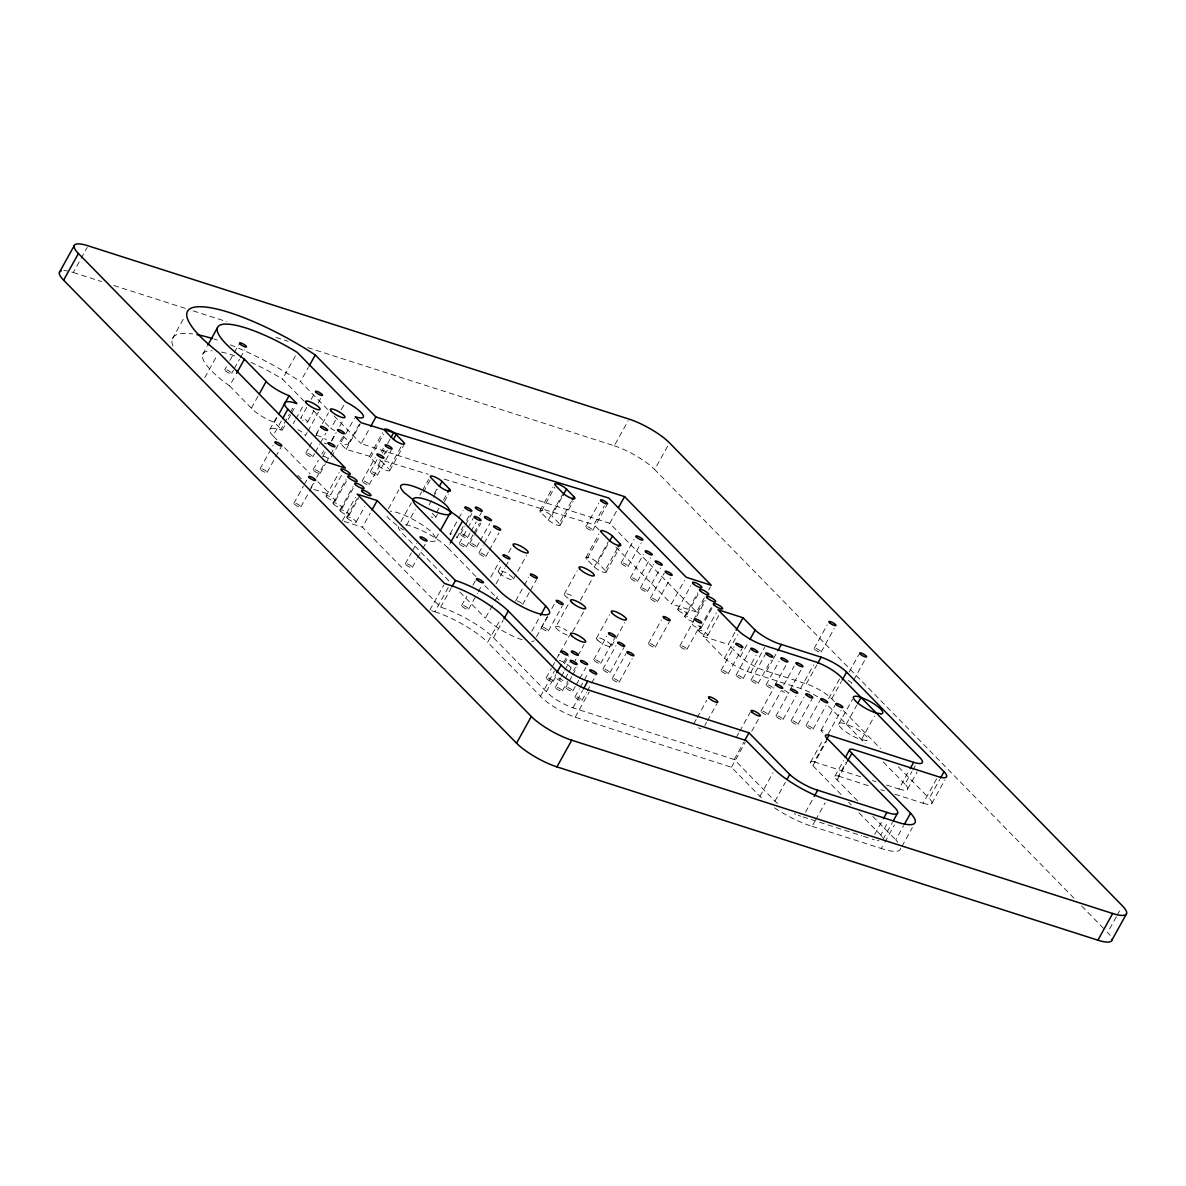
<?xml version="1.0" encoding="UTF-8"?>
<svg xmlns="http://www.w3.org/2000/svg" width="1186" height="1186" viewBox="0 0 1186 1186"><rect width="100%" height="100%" fill="white"/><g stroke="black" fill="none" stroke-linecap="round" stroke-linejoin="round"><path stroke-width="0.75" stroke-dasharray="5 3.75" d="M71.709 272.009A33.282 8.109 29 0 1 73.31 272.498L80.277 259.942M81.137 258.37L87.23 247.385M172.281 338.959L184.467 316.988M202.628 354.466L206.987 346.608M204.748 377.667L216.934 355.696M224.688 369.854L226.422 366.711M229.906 360.44L233.39 354.154M234.265 352.583L238.608 344.741M231.715 373.397L233.464 370.254M234.324 368.683L239.542 359.269M240.417 357.698L244.761 349.855M284.729 425.581L282.12 430.296L274.307 422.305A19.376 4.714 29 0 1 251.373 408.177L229.61 385.924L235.688 374.939M251.373 408.177L258.326 395.62M304.165 401.239L282.52 379.12L295.581 355.578M269.771 429.658L276.723 417.101M274.307 422.305L277.791 416.034M327.573 409.348L300.458 381.625L308.286 367.512M276.887 439.798L273.047 435.87L281.749 420.185M273.047 435.87A26.211 6.39 29 0 1 280.682 429.836L289.384 414.136M290.244 412.565L293.728 406.294M260.06 468.826L273.121 445.284M288.213 419.31L290.822 414.596M291.682 413.024L295.166 406.754M293.283 423.654L295.017 420.511M295.892 418.94L303.72 404.811M267.102 472.369L274.93 458.241M275.789 456.684L281.008 447.255M306.803 407.287L300.725 418.273A3.988 0.964 29 0 1 304.758 419.221A3.988 0.964 29 0 1 307.574 422.097A3.988 0.964 29 0 1 302.563 420.155M311.162 399.445L313.771 394.73M307.752 421.816L313.845 410.83M318.189 402.973L321.673 396.702M307.115 432.623L305.38 435.766A8.332 2.031 29 0 0 297.834 429.658M307.989 431.052L318.426 412.224M305.736 453.289L308.345 448.575M309.22 447.003L312.704 440.732M316.173 434.461L318.782 429.747M315.461 436.3L318.945 430.014M322.414 423.743L328.507 412.758M312.763 456.832L314.512 453.689M315.372 452.118L319.731 444.276M320.591 442.704L325.824 433.29M334.63 430.577A19.673 4.788 29 0 0 330.879 428.546L336.972 417.561M341.316 409.719L343.925 405.019M293.846 503.353L303.408 486.097M304.283 484.525L306.892 479.826M313.178 469.671L318.397 460.257M321.88 453.986L323.615 450.843M322.711 456.566L326.18 450.295M331.398 440.866L335.757 433.023M331.902 440.569L336.261 432.727M339.73 426.441L343.214 420.17M313.237 483.651L310.628 488.365L330.672 494.784L341.983 474.37M316.721 477.38L324.549 463.252M300.873 506.896L308.701 492.783M309.576 491.212L313.919 483.354M320.205 473.214L325.424 463.8M326.298 462.229L329.767 455.958M330.642 454.386L333.251 449.687M331.472 456.966L342.784 436.567M401.001 446.885L388.815 468.855A7.19 1.749 29 0 1 386.725 470.516A7.19 1.749 29 0 1 377.993 465.386L370.492 457.737A7.19 1.749 29 0 1 369.558 456.269L346.164 449.346L340.456 443.505L354.362 418.391M348.476 443.772L359.788 423.372M346.164 449.346L360.084 424.232M326.091 496.045L339.137 472.502M704.321 597.848L696.493 611.961L609.767 523.308L361.137 443.653L369.839 427.968M332.984 503.101L346.03 479.559M335.475 500.774L346.786 480.374M369.558 456.269L382.604 432.727M339.908 510.173L352.954 486.631M342.383 507.83L353.68 487.431M370.492 457.737L383.538 434.195M362.13 481.056L375.176 457.514M342.398 520.817L355.444 497.29M370.284 471.806L378.112 457.677M381.595 451.406L383.345 448.264M346.801 517.229L357.238 498.387M382.426 452.993L384.16 449.85M387.644 443.579L390.253 438.864M349.292 514.902L358.854 497.631M377.993 465.386L380.602 460.687M384.071 454.401L385.821 451.273M385.672 453.349L387.407 450.22M369.157 484.585L382.203 461.058M377.326 475.349L391.232 450.235M356.2 521.959L364.888 506.259M389.72 470.575L403.64 445.462M777.527 803.396A22.697 5.53 29 0 1 774.932 801.158L734.193 759.5L572.957 707.849A22.312 5.441 29 0 1 546.301 691.675L493.495 637.697A43.259 10.541 29 0 0 440.629 607.188L362.427 527.236L370.254 513.123M388.415 508.824L398.852 489.996M400.898 521.736L411.334 502.908M419.874 495.14L421.623 491.997M422.483 490.426L428.576 479.44M423.387 492.131L430.355 479.589M406.501 525.25L415.204 509.565M434.373 493.524L436.982 488.81M429.006 505.028L432.475 498.743M433.35 497.171L437.708 489.329M405.301 563.854L411.379 552.869M412.254 551.297L416.597 543.44M436.492 512.678L439.102 507.979M443.46 500.136L446.929 493.85M435.662 517.526L437.397 514.398M444.365 501.841L448.708 493.984M412.328 567.382L416.671 559.54M417.546 557.969L421.89 550.126M422.765 548.555L426.248 542.284M435.974 538.444L439.443 532.173M450.043 533.996L457.87 519.868M458.745 518.297L463.089 510.454M475.897 576.485L447.745 547.695L449.479 544.567M457.07 537.54L463.163 526.554M466.632 520.269L470.99 512.426M460.464 534.1L464.808 526.258M465.683 524.686L471.761 513.701M459.249 543.41L467.076 529.297M467.951 527.726L473.17 518.312M467.492 537.643L470.101 532.929M470.975 531.372L476.194 521.944M479.663 515.673L481.412 512.53M429.806 610.182L443.727 585.069M466.276 546.954L473.244 534.397M474.103 532.825L479.322 523.411M469.671 543.514L474.015 535.672M474.889 534.1L480.982 523.115M431.467 610.716L434.817 611.783L448.723 586.685M440.629 607.188L451.065 588.345M476.698 547.057L479.307 542.358M480.182 540.786L489.744 523.515M478.877 552.943L483.236 545.086M484.096 543.514L491.938 529.401M485.919 556.471L488.528 551.772M489.388 550.2L498.965 532.944M461.606 605.601L466.824 596.187M472.917 585.202L475.527 580.488M468.648 609.144L477.335 593.445M478.21 591.873L481.694 585.602M490.796 577.078L499.484 561.378M498.194 571.296L501.678 565.025M508.646 552.468L511.255 547.754M496.074 583.749L504.776 568.064M505.651 566.493L508.26 561.779M539.971 510.603L553.017 487.061M571.385 501.47L559.199 523.441A7.19 1.749 29 0 1 557.109 525.101A7.19 1.749 29 0 1 548.377 519.972L540.875 512.308L554.796 487.194M522.136 639.743A30.287 7.383 29 0 1 485.37 618.173L494.073 602.473M494.947 600.902L498.416 594.631M513.464 578.99L526.51 555.448M548.377 519.972L562.297 494.858M559.199 523.441L551.712 515.777L562.149 496.949M761.338 797.704A42.637 10.392 29 0 1 759.915 796.34L731.451 767.253L575.225 717.204A28.968 7.057 29 0 1 540.49 696.286L487.683 642.293L500.729 618.766M493.495 637.697L503.057 620.426M515.599 601.02L523.426 586.892M524.301 585.321L528.645 577.478M560.103 525.146L573.149 501.604M522.626 604.563L529.579 592.007M530.453 590.435L536.546 579.45M307.678 347.572L614.274 445.788L628.195 420.674M585.751 526.821L598.797 503.279M531.817 631.204L539.66 617.076M599.108 529.979L593.934 524.701L604.371 505.873M592.778 530.364L606.698 505.251M541.394 627.394L547.487 616.409M551.831 608.551L554.44 603.852M536.487 636.808L547.799 616.409M564.195 594.245L577.241 570.703M585.914 557.568L598.96 534.026M617.313 548.436L605.142 570.407A7.19 1.749 29 0 1 603.051 572.067A7.19 1.749 29 0 1 594.305 566.938L586.818 559.273L599.864 535.731M548.421 630.922L562.342 605.824M609.767 523.308L616.72 510.751M567.264 635.059A8.643 2.105 29 0 1 555.641 627.127L568.702 603.6M594.305 566.938L608.225 541.824M605.142 570.407L597.64 562.742L608.077 543.914M580.325 600.368L592.511 578.397M1073.953 898.113L654.672 469.508L668.593 444.394M557.39 657.4L559.14 654.272L555.7 660.676M560 652.7L569.577 635.429M546.123 677.932L551.342 668.519M552.216 666.947L554.826 662.248M572.645 631.678L583.957 611.279M606.046 572.112L619.092 548.569M540.49 696.286L554.396 671.172M546.301 691.675L555.863 674.419M553.165 681.476L556.634 675.205M563.602 662.648L567.071 656.362M564.373 663.923L568.731 656.066M621.064 562.92L634.11 539.378M555.345 687.346L560.563 677.932M561.438 676.361L564.047 671.661M564.907 670.09L569.265 662.248M565.322 678.436L567.931 673.737M568.806 672.165L572.66 665.094M573.52 663.523L577.493 656.466M577.879 655.68L583.972 644.695M628.091 566.463L641.137 542.921M562.372 690.889L567.59 681.476M573.683 670.49L575.418 667.347M565.766 687.45L568.376 682.751M569.236 681.179L571.845 676.465M572.719 674.908L577.078 667.051M596.454 638.335L609.5 614.793M630.433 577.775L643.479 554.233M572.794 690.993L575.403 686.294M576.277 684.722L578.887 680.008M579.746 678.436L585.84 667.466M593.712 659.772L606.758 636.23M637.46 581.318L650.521 557.776M574.973 696.879L579.317 689.022M580.191 687.465L588.019 673.337M572.957 707.849L582.519 690.593M640.425 587.989L653.471 564.447M600.739 663.315L614.659 638.201M611.709 646.029L624.755 622.487M582 700.422L586.358 692.565M587.218 690.993L590.702 684.722M591.577 683.151L595.921 675.308M575.225 717.204L589.131 692.09M602.918 669.186L615.964 645.644M647.452 591.532L660.498 567.99M650.402 598.174L664.308 573.075M609.945 672.729L623.866 647.615M612.124 678.6L626.045 653.486M657.429 601.717L670.475 578.175M619.151 682.143L632.212 658.601M648.342 643.538L661.388 619.996M696.493 611.961L671.454 603.941L684.5 580.399M655.369 647.082L669.275 621.968M677.755 609.293L690.801 585.751M684.663 616.364L697.709 592.822M687.139 614.022L698.45 593.623M708.679 589.991L710.414 586.862M693.306 620.278L705.477 598.307M679.86 645.881L693.78 620.767M696.656 616.394L705.359 600.694M686.887 649.424L699.933 625.882M698.48 630.492L701.089 625.778M704.573 619.507L711.526 606.95M700.956 628.15L712.267 607.751M809.727 692.313A20.963 5.115 29 0 0 800.535 688.473L750.708 672.506A21.126 5.144 29 0 1 724.498 658.171L703.209 636.408L716.255 612.865M707.864 635.222L719.176 614.822M834.366 701.43L831.801 698.806A20.963 5.115 29 0 0 806.361 683.862L766.541 671.113A21.126 5.144 29 0 1 740.331 656.777L728.263 644.428L735.216 631.871M724.498 658.171L737.544 634.629M721.014 670.372L734.075 646.83M693.677 723.905L696.286 719.205M697.16 717.634L706.737 700.363M728.056 673.915L741.962 648.816M740.331 656.777L748.158 642.649M704.81 725.506L706.545 722.363M707.419 720.791L716.996 703.535M736.046 675.19L749.967 650.076M743.073 678.733L756.119 655.191M750.708 672.506L764.629 647.393M751.079 680.008L764.985 654.894M758.106 683.551L771.152 660.009M766.541 671.113L772.635 660.128M773.494 658.556L776.978 652.285M736.254 737.544L738.863 732.844M739.738 731.273L750.175 712.445M766.097 684.811L779.143 661.284M774.873 685.226L786.185 664.812M760.938 711.185L773.984 687.643M734.193 759.5L743.77 742.243M731.451 767.253L745.371 742.139M751.731 731.288L759.559 717.174M783.738 684.93L794.175 666.087M767.965 714.728L781.011 691.186M789.891 690.03L802.077 668.059M775.97 716.003L789.016 692.461M814.115 648.475L827.161 624.933M782.997 719.531L796.043 696.004M800.535 688.473L813.581 664.931M821.142 652.018L834.203 628.476M806.361 683.862L816.798 665.035M790.988 720.806L804.034 697.264M798.015 724.35L811.936 699.236M759.915 796.34L772.961 772.798M806.02 725.624L819.941 700.511M828.599 698.702L839.91 678.303M813.047 729.168L826.093 705.626M774.932 801.158L785.369 782.315M831.801 698.806L841.363 681.55M849.176 672.017L858.738 654.746M821.038 730.443L834.959 705.329M853.594 680.26L864.905 659.861M810.661 762.02L822.847 740.049M828.08 733.986L841.126 710.444M841.052 794.487L812.899 765.696A11.563 2.817 29 0 1 814.219 761.872L825.515 741.472M812.899 765.696L826.82 740.598M838.635 724.32L852.556 699.221M846.255 724.142L856.707 705.299M805.502 812.188L813.329 798.059M834.9 776.252L843.602 760.552M857.522 800.772L837.138 779.928A11.563 2.817 29 0 1 838.458 776.104L846.285 761.99M837.138 779.928L846.715 762.672M774.547 807.859A42.637 10.392 29 0 0 812.099 826.316L814.708 821.601M815.583 820.03L825.145 802.774M861.436 739.649L874.482 716.107M886.535 785.043L898.884 789.001L909.321 770.174M874.734 834.366L882.562 820.238M898.884 789.001A20.963 5.115 29 0 0 904.992 784.168L911.945 771.612M912.82 770.04L915.429 765.341M881.776 836.338A22.697 5.53 29 0 0 880.738 835.048L887.691 822.491M907.616 789.15L917.178 771.878M882.844 839.703L892.406 822.432M812.099 826.316L881.331 848.494L883.941 843.78M884.815 842.208L894.377 824.952M897.876 842.327A42.637 10.392 29 0 0 895.756 839.851L903.584 825.738M894.896 794.19L923.123 803.233L937.044 778.12M901.923 846.419L912.36 827.591M923.123 803.233A20.963 5.115 29 0 0 929.231 798.4L939.668 779.573M931.855 803.382L944.901 779.839M1116.293 916.822L1107.591 932.507A33.282 8.109 29 0 1 1110.111 935.413M1117.153 915.251L1120.637 908.965M384.22 460.88L428.279 474.281M444.142 479.114L593.934 524.701M73.31 272.498L101.507 281.527M113.841 285.485L186.083 308.627M193.14 310.88L226.615 321.599M275.953 337.417L288.287 341.36M280.682 429.836L282.12 430.296M344.059 521.366L362.427 527.236M703.209 636.408L728.263 644.428M814.219 761.872L861.837 777.141M872.422 780.521L875.95 781.663M838.458 776.104L870.198 786.274M880.783 789.668L884.311 790.795M802.892 816.902L861.733 835.745M863.467 836.308L870.391 838.517M397.043 525.428L389.527 519.349A28.627 6.968 29 0 1 385.806 513.538M399.015 527.029L398.229 526.94A30.287 7.383 29 0 0 402.158 533.092L450.813 582.83M1081.706 906.06L1104.996 929.868M843.335 710.592L880.516 748.603M898.454 766.942L929.231 798.4M828.525 705.996L865.276 743.578M883.214 761.916L904.992 784.168M615.905 547.146L671.454 603.941M872.822 816.413L895.756 839.851M848.731 802.329L851.296 804.953M858.975 812.795L880.738 835.048M381.329 461.206L388.815 468.855M432.253 513.271L434.758 515.821A7.19 1.749 29 0 1 431.141 516.918M334.022 415.945L361.137 443.653M484.866 585.647L498.95 600.042M313.06 410.341L330.879 428.546M459.768 591.992L485.37 618.173M284.566 447.656L310.183 473.837M317.863 481.694L330.672 494.784M297.775 475.215L301.629 479.159M517.274 600.902A3.988 0.964 29 0 1 522.107 603.748M323.126 456.225A3.988 0.964 29 0 1 329.219 459.293M450.561 534.812A3.988 0.964 29 0 1 451.718 533.893M456.551 536.724A3.988 0.964 29 0 1 456.64 537.881M555.641 627.127A8.643 2.105 29 0 1 566.923 630.744M559.303 660.305A8.643 2.105 29 0 1 570.911 668.237M614.274 445.788A33.282 8.109 29 0 1 654.672 469.508M63.822 270.571A33.282 8.109 29 0 1 67.35 270.957M534.16 640.722A30.287 7.383 29 0 1 531.654 641.493M405.553 524.716A30.287 7.383 29 0 1 434.521 537.495L437.708 539.586A30.287 7.383 29 0 1 447.745 547.695M379.639 459.768A7.19 1.749 29 0 1 380.839 460.746M172.919 346.03A102.159 24.891 29 0 1 192.577 333.933M214.177 339.077A102.159 24.891 29 0 1 217.26 340.071M230.292 344.829A102.159 24.891 29 0 1 300.458 381.625M229.61 385.924A68.936 16.797 29 0 1 212.116 350.774M221.441 352.049A68.936 16.797 29 0 1 236.37 356.452M250.839 362.308A68.936 16.797 29 0 1 282.52 379.12M342.962 436.151A19.673 4.788 29 0 1 340.456 443.505M813.344 694.255A20.963 5.115 29 0 1 817.955 697.057M879.048 840.77A22.697 5.53 29 0 1 877.358 840.533M874.364 839.807A22.697 5.53 29 0 1 872.125 839.08M882.176 836.931A22.697 5.53 29 0 1 882.503 837.494M800.669 816.19A22.697 5.53 29 0 1 798.282 815.316M795.776 814.263A22.697 5.53 29 0 1 794.487 813.685M434.817 611.783A43.259 10.541 29 0 1 487.683 642.293M900.559 848.227A42.637 10.392 29 0 1 881.331 848.494M540.875 512.308A7.19 1.749 29 0 1 542.966 510.647A7.19 1.749 29 0 1 551.712 515.777M586.818 559.273A7.19 1.749 29 0 1 588.908 557.613A7.19 1.749 29 0 1 597.64 562.742M326.654 443.935A8.332 2.031 29 0 1 324.267 443.001M316.351 435.588A8.332 2.031 29 0 1 326.328 439.784M698.495 625.645A5.322 1.29 29 0 1 699.933 628.58A5.322 1.29 29 0 1 692.743 624.963A5.322 1.29 29 0 1 693.81 623.273M693.484 621.538A5.322 1.29 29 0 1 687.109 618.87A5.322 1.29 29 0 1 685.226 615.919A5.322 1.29 29 0 1 691.601 618.588M568.183 598.322A8.643 2.105 29 0 1 564.832 593.563A8.643 2.105 29 0 1 574.261 597.077M822.876 732.311A3.988 0.964 29 0 1 821.468 730.102A3.988 0.964 29 0 1 826.242 732.103M784.554 690.252A3.988 0.964 29 0 1 787.726 693.514A3.988 0.964 29 0 1 781.648 690.445M848.242 680.482A3.988 0.964 29 0 1 851.429 683.744M700.837 728.782A5.322 1.29 29 0 1 698.495 727.804M430.281 541.216A28.627 6.968 29 0 0 436.315 538.978L432.594 533.151A28.627 6.968 29 0 0 390.209 511.122M403.536 529.949A28.627 6.968 29 0 1 400.438 527.992M866.225 740.524L860.992 739.575A16.648 4.047 29 0 1 840.8 727.715A16.648 4.047 29 0 1 845.648 723.875L852.927 726.929A16.648 4.047 29 0 1 866.225 740.524M306.255 454.09A3.988 0.964 29 0 0 312.348 457.159A3.988 0.964 29 0 0 309.161 453.912A3.988 0.964 29 0 0 306.255 454.09M479.396 553.743A3.988 0.964 29 0 0 485.489 556.812A3.988 0.964 29 0 0 482.302 553.565A3.988 0.964 29 0 0 479.396 553.743M460.983 534.916A3.988 0.964 29 0 0 467.062 537.984A3.988 0.964 29 0 0 463.889 534.723A3.988 0.964 29 0 0 460.983 534.916M766.616 685.627A3.988 0.964 29 0 0 772.709 688.695A3.988 0.964 29 0 0 769.521 685.449A3.988 0.964 29 0 0 766.616 685.627M751.598 680.808A3.988 0.964 29 0 0 757.676 683.877A3.988 0.964 29 0 0 754.489 680.631A3.988 0.964 29 0 0 751.598 680.808M326.773 497.127A5.322 1.29 29 0 0 334.912 501.218A5.322 1.29 29 0 0 330.657 496.875A5.322 1.29 29 0 0 326.773 497.127M313.697 470.486A3.988 0.964 29 0 0 319.775 473.555A3.988 0.964 29 0 0 316.603 470.308A3.988 0.964 29 0 0 313.697 470.486M405.805 564.655A3.988 0.964 29 0 0 411.898 567.723A3.988 0.964 29 0 0 408.71 564.477A3.988 0.964 29 0 0 405.805 564.655M370.803 472.621A3.988 0.964 29 0 0 376.896 475.69A3.988 0.964 29 0 0 373.709 472.428A3.988 0.964 29 0 0 370.803 472.621M462.125 606.402A3.988 0.964 29 0 0 468.218 609.471A3.988 0.964 29 0 0 465.031 606.224A3.988 0.964 29 0 0 462.125 606.402M650.906 598.989A3.988 0.964 29 0 0 657 602.058A3.988 0.964 29 0 0 653.812 598.797A3.988 0.964 29 0 0 650.906 598.989M640.944 588.79A3.988 0.964 29 0 0 647.022 591.858A3.988 0.964 29 0 0 643.85 588.612A3.988 0.964 29 0 0 640.944 588.79M630.952 578.59A3.988 0.964 29 0 0 637.045 581.659A3.988 0.964 29 0 0 633.858 578.397A3.988 0.964 29 0 0 630.952 578.59M459.768 544.226A3.988 0.964 29 0 0 465.861 547.295A3.988 0.964 29 0 0 462.673 544.033A3.988 0.964 29 0 0 459.768 544.226M470.19 544.33A3.988 0.964 29 0 0 476.283 547.398A3.988 0.964 29 0 0 473.095 544.137A3.988 0.964 29 0 0 470.19 544.33M499.321 573.06A8.643 2.105 29 0 0 512.545 579.717A8.643 2.105 29 0 0 505.636 572.66A8.643 2.105 29 0 0 499.321 573.06M541.913 628.195A3.988 0.964 29 0 0 548.006 631.263A3.988 0.964 29 0 0 544.819 628.017A3.988 0.964 29 0 0 541.913 628.195M597.566 640.099A8.643 2.105 29 0 0 610.79 646.755A8.643 2.105 29 0 0 603.882 639.699A8.643 2.105 29 0 0 597.566 640.099M678.436 610.375A5.322 1.29 29 0 0 686.561 614.481A5.322 1.29 29 0 0 682.321 610.123A5.322 1.29 29 0 0 678.436 610.375M333.681 504.183A5.322 1.29 29 0 0 341.805 508.275A5.322 1.29 29 0 0 337.565 503.931A5.322 1.29 29 0 0 333.681 504.183M347.498 518.312A5.322 1.29 29 0 0 355.622 522.403A5.322 1.29 29 0 0 351.382 518.06A5.322 1.29 29 0 0 347.498 518.312M340.59 511.255A5.322 1.29 29 0 0 348.728 515.347A5.322 1.29 29 0 0 344.474 511.003A5.322 1.29 29 0 0 340.59 511.255M699.177 631.575A5.322 1.29 29 0 0 707.301 635.666A5.322 1.29 29 0 0 703.046 631.323A5.322 1.29 29 0 0 699.177 631.575M362.649 481.857A3.988 0.964 29 0 0 368.742 484.926A3.988 0.964 29 0 0 365.555 481.679A3.988 0.964 29 0 0 362.649 481.857M621.583 563.735A3.988 0.964 29 0 0 627.661 566.789A3.988 0.964 29 0 0 624.488 563.543A3.988 0.964 29 0 0 621.583 563.735M586.269 527.637A3.988 0.964 29 0 0 592.348 530.691A3.988 0.964 29 0 0 589.175 527.444A3.988 0.964 29 0 0 586.269 527.637M612.643 679.415A3.988 0.964 29 0 0 618.736 682.484A3.988 0.964 29 0 0 615.549 679.222A3.988 0.964 29 0 0 612.643 679.415M603.437 670.001A3.988 0.964 29 0 0 609.515 673.055A3.988 0.964 29 0 0 606.342 669.808A3.988 0.964 29 0 0 603.437 670.001M594.216 660.572A3.988 0.964 29 0 0 600.309 663.641A3.988 0.964 29 0 0 597.121 660.394A3.988 0.964 29 0 0 594.216 660.572M806.539 726.44A3.988 0.964 29 0 0 812.618 729.509A3.988 0.964 29 0 0 809.445 726.247A3.988 0.964 29 0 0 806.539 726.44M791.507 721.622A3.988 0.964 29 0 0 797.6 724.69A3.988 0.964 29 0 0 794.412 721.429A3.988 0.964 29 0 0 791.507 721.622M776.489 716.804A3.988 0.964 29 0 0 782.567 719.872A3.988 0.964 29 0 0 779.38 716.626A3.988 0.964 29 0 0 776.489 716.804M761.456 712A3.988 0.964 29 0 0 767.55 715.054A3.988 0.964 29 0 0 764.362 711.808A3.988 0.964 29 0 0 761.456 712M721.533 671.187A3.988 0.964 29 0 0 727.626 674.256A3.988 0.964 29 0 0 724.438 670.994A3.988 0.964 29 0 0 721.533 671.187M736.565 676.005A3.988 0.964 29 0 0 742.658 679.074A3.988 0.964 29 0 0 739.471 675.812A3.988 0.964 29 0 0 736.565 676.005M814.634 649.276A3.988 0.964 29 0 0 820.727 652.344A3.988 0.964 29 0 0 817.539 649.098A3.988 0.964 29 0 0 814.634 649.276M294.365 504.169A3.988 0.964 29 0 0 300.443 507.237A3.988 0.964 29 0 0 297.271 503.976A3.988 0.964 29 0 0 294.365 504.169M260.579 469.641A3.988 0.964 29 0 0 266.672 472.71A3.988 0.964 29 0 0 263.485 469.448A3.988 0.964 29 0 0 260.579 469.641M555.863 688.162A3.988 0.964 29 0 0 561.942 691.23A3.988 0.964 29 0 0 558.769 687.969A3.988 0.964 29 0 0 555.863 688.162M546.642 678.748A3.988 0.964 29 0 0 552.735 681.817A3.988 0.964 29 0 0 549.548 678.555A3.988 0.964 29 0 0 546.642 678.748M566.285 688.265A3.988 0.964 29 0 0 572.364 691.334A3.988 0.964 29 0 0 569.191 688.088A3.988 0.964 29 0 0 566.285 688.265M557.064 678.852A3.988 0.964 29 0 0 563.157 681.92A3.988 0.964 29 0 0 559.97 678.659A3.988 0.964 29 0 0 557.064 678.852M575.492 697.679A3.988 0.964 29 0 0 581.585 700.748A3.988 0.964 29 0 0 578.397 697.501A3.988 0.964 29 0 0 575.492 697.679M680.379 646.696A3.988 0.964 29 0 0 686.472 649.765A3.988 0.964 29 0 0 683.284 646.503A3.988 0.964 29 0 0 680.379 646.696M648.846 644.354A3.988 0.964 29 0 0 654.939 647.408A3.988 0.964 29 0 0 651.751 644.161A3.988 0.964 29 0 0 648.846 644.354M225.207 370.655A3.988 0.964 29 0 0 231.3 373.723A3.988 0.964 29 0 0 228.112 370.477A3.988 0.964 29 0 0 225.207 370.655"/><path stroke-width="1.5" d="M59.448 272.276L74.244 245.591M63.614 280.163L78.409 253.493A33.282 8.109 29 0 1 88.105 245.813L629.069 419.118A33.282 8.109 29 0 1 669.467 442.823L1122.386 905.837A33.282 8.109 29 0 1 1112.69 913.502L1097.895 940.187L556.931 766.882A33.282 8.109 29 0 1 516.533 743.177L63.614 280.163A33.282 8.109 29 0 1 61.242 270.853M207.846 345.052L217.423 327.781M236.563 373.368L244.39 359.254A68.936 16.797 29 0 1 223.324 324.252A68.936 16.797 29 0 1 297.315 352.435L345.675 401.876A19.673 4.788 29 0 1 362.723 414.477A19.673 4.788 29 0 1 355.237 416.82L360.959 422.661L608.729 498.016L686.249 577.271L711.289 585.291L624.562 496.623L375.918 416.983L315.254 354.955A102.159 24.891 29 0 0 200.997 306.729A102.159 24.891 29 0 0 218.669 352.553L325.424 461.68L345.452 468.099L287.842 409.2A26.211 6.39 29 0 1 295.462 403.151L296.9 403.611L289.102 395.635A19.376 4.714 29 0 1 266.153 381.492L244.39 359.254M259.2 394.048L266.153 381.492M278.666 414.463L289.102 395.635M309.161 365.94L315.254 354.955M282.624 418.614L287.842 409.2M370.699 426.397L375.918 416.983M391.113 437.293L393.722 432.594M393.5 439.235L396.109 434.521A7.19 1.749 29 0 0 387.377 429.391A7.19 1.749 29 0 0 385.287 431.052L392.774 438.716A7.19 1.749 29 0 0 401.505 443.846A7.19 1.749 29 0 0 403.611 442.185L396.109 434.521M371.989 509.98L377.222 500.566L357.179 494.147L444.587 583.497L449.598 585.113A43.259 10.541 29 0 1 502.464 615.623L555.27 669.601A28.968 7.057 29 0 0 590.005 690.519L746.231 740.568L774.695 769.655A42.637 10.392 29 0 0 826.879 799.631L896.127 821.809A42.637 10.392 29 0 0 910.552 813.181L851.933 753.258A11.563 2.817 29 0 1 853.238 749.433L937.904 776.548A20.963 5.115 29 0 0 944.012 771.715L846.596 672.121A20.963 5.115 29 0 0 821.142 657.192L781.322 644.428A21.126 5.144 29 0 1 755.111 630.092L743.044 617.758L718.004 609.737L739.278 631.486A21.126 5.144 29 0 0 765.489 645.821L815.331 661.788A20.963 5.115 29 0 1 840.77 676.732L919.773 757.498A20.963 5.115 29 0 1 913.665 762.331L910.196 768.602M439.443 486.186L442.052 481.486A7.19 1.749 29 0 0 433.32 476.357A7.19 1.749 29 0 0 431.215 478.017L438.716 485.682A7.19 1.749 29 0 0 447.448 490.796A7.19 1.749 29 0 0 449.553 489.151L442.052 481.486M447.804 492.279L449.553 489.151M440.317 530.602L450.754 511.774M450.354 542.995L462.525 521.025A30.287 7.383 29 0 0 452.489 512.901L449.316 510.825A30.287 7.383 29 0 0 413.158 499.232L413.01 500.255A30.287 7.383 29 0 0 416.953 506.422L500.166 591.488A30.287 7.383 29 0 0 536.917 613.073A30.287 7.383 29 0 0 545.738 606.09L462.525 521.025M451.94 586.788L455.409 580.503L377.222 500.566M563.009 495.377L566.493 489.106A7.19 1.749 29 0 0 557.761 483.977A7.19 1.749 29 0 0 555.671 485.637L563.157 493.287A7.19 1.749 29 0 0 571.889 498.416A7.19 1.749 29 0 0 573.994 496.756L566.493 489.106M503.931 618.87L508.275 611.012A43.259 10.541 29 0 0 455.409 580.503M572.245 499.899L573.994 496.756M540.519 615.504L545.738 606.09M618.469 507.608L624.562 496.623M609.826 540.772L612.436 536.057A7.19 1.749 29 0 0 603.704 530.928A7.19 1.749 29 0 0 601.598 532.588L609.1 540.253A7.19 1.749 29 0 0 617.832 545.382A7.19 1.749 29 0 0 619.922 543.722L612.436 536.057M618.188 546.865L619.922 543.722M516.533 743.177L531.328 716.492L78.409 253.493M556.738 672.847L561.082 665.005L508.275 611.012M583.393 689.022L587.737 681.179L748.989 732.829L789.728 774.473A22.697 5.53 29 0 0 817.673 790.217L886.906 812.395A22.697 5.53 29 0 0 895.519 808.363L827.695 739.026A11.563 2.817 29 0 1 828.999 735.201L913.665 762.331M556.931 766.882L571.726 740.212L1112.69 913.502M736.091 630.315L743.044 617.758M749.893 639.506L755.111 630.092M777.853 650.714L781.322 644.428M744.63 740.672L748.989 732.829M817.658 663.463L821.142 657.192M787.119 779.187L789.728 774.473M842.238 679.978L846.596 672.121M826.39 739.901L828.999 735.201M857.567 703.728L861.051 697.457M814.189 796.488L817.673 790.217M845.336 757.409L849.695 749.567M847.575 761.101L851.933 753.258M883.437 818.666L886.906 812.395M893.28 820.86L897.624 813.018M904.458 824.166L910.552 813.181M940.542 778.001L944.012 771.715M1111.756 940.409L1126.552 913.724M587.737 681.179A22.312 5.441 29 0 1 561.082 665.005M571.726 740.212A33.282 8.109 29 0 1 531.328 716.492M1111.905 939.282A33.282 8.109 29 0 1 1097.895 940.187M196.891 334.63A102.159 24.891 29 0 1 212.65 338.603M881.02 713.839L875.787 712.89A16.648 4.047 29 0 1 855.58 701.03A16.648 4.047 29 0 1 860.428 697.19L867.722 700.259A16.648 4.047 29 0 1 881.02 713.839M413.795 500.344L404.307 492.679A28.627 6.968 29 0 1 412.639 486.082A28.627 6.968 29 0 1 447.374 506.466L451.095 512.293A28.627 6.968 29 0 1 413.795 500.344M420.6 537.984A3.988 0.964 29 0 0 426.693 541.053A3.988 0.964 29 0 0 423.506 537.792A3.988 0.964 29 0 0 420.6 537.984M530.898 575.151A3.988 0.964 29 0 0 536.991 578.219A3.988 0.964 29 0 0 533.804 574.958A3.988 0.964 29 0 0 530.898 575.151M321.05 427.42A3.988 0.964 29 0 0 327.128 430.488A3.988 0.964 29 0 0 323.956 427.227A3.988 0.964 29 0 0 321.05 427.42M494.191 527.073A3.988 0.964 29 0 0 500.27 530.142A3.988 0.964 29 0 0 497.097 526.88A3.988 0.964 29 0 0 494.191 527.073M475.764 508.231A3.988 0.964 29 0 0 481.857 511.299A3.988 0.964 29 0 0 478.67 508.053A3.988 0.964 29 0 0 475.764 508.231M331.324 411.32A8.332 2.031 29 0 0 344.073 417.739A8.332 2.031 29 0 0 337.402 410.919A8.332 2.031 29 0 0 331.324 411.32M306.537 403.373A8.332 2.031 29 0 0 319.271 409.793A8.332 2.031 29 0 0 312.615 402.988A8.332 2.031 29 0 0 306.537 403.373M707.049 597.818A5.322 1.29 29 0 0 715.173 601.925A5.322 1.29 29 0 0 710.918 597.581A5.322 1.29 29 0 0 707.049 597.818M693.232 583.705A5.322 1.29 29 0 0 701.356 587.796A5.322 1.29 29 0 0 697.101 583.453A5.322 1.29 29 0 0 693.232 583.705M700.14 590.761A5.322 1.29 29 0 0 708.264 594.868A5.322 1.29 29 0 0 704.024 590.524A5.322 1.29 29 0 0 700.14 590.761M348.462 477.498A5.322 1.29 29 0 0 356.601 481.605A5.322 1.29 29 0 0 352.346 477.246A5.322 1.29 29 0 0 348.462 477.498M362.279 491.627A5.322 1.29 29 0 0 370.417 495.718A5.322 1.29 29 0 0 366.163 491.375A5.322 1.29 29 0 0 362.279 491.627M355.385 484.57A5.322 1.29 29 0 0 363.509 488.662A5.322 1.29 29 0 0 359.269 484.318A5.322 1.29 29 0 0 355.385 484.57M713.957 604.89A5.322 1.29 29 0 0 722.096 608.996A5.322 1.29 29 0 0 717.841 604.652A5.322 1.29 29 0 0 713.957 604.89M341.568 470.442A5.322 1.29 29 0 0 349.692 474.548A5.322 1.29 29 0 0 345.437 470.19A5.322 1.29 29 0 0 341.568 470.442M377.444 455.187A3.988 0.964 29 0 0 383.523 458.256A3.988 0.964 29 0 0 380.35 454.994A3.988 0.964 29 0 0 377.444 455.187M636.363 537.05A3.988 0.964 29 0 0 642.456 540.119A3.988 0.964 29 0 0 639.269 536.858A3.988 0.964 29 0 0 636.363 537.05M601.05 500.952A3.988 0.964 29 0 0 607.143 504.02A3.988 0.964 29 0 0 603.956 500.759A3.988 0.964 29 0 0 601.05 500.952M580.102 569.324A8.643 2.105 29 0 0 593.326 575.996A8.643 2.105 29 0 0 586.418 568.924A8.643 2.105 29 0 0 580.102 569.324M612.361 613.414A8.643 2.105 29 0 0 625.571 620.07A8.643 2.105 29 0 0 618.662 613.014A8.643 2.105 29 0 0 612.361 613.414M571.563 602.221A8.643 2.105 29 0 0 584.772 608.878A8.643 2.105 29 0 0 577.864 601.806A8.643 2.105 29 0 0 571.563 602.221M571.563 635.622A8.643 2.105 29 0 0 584.787 642.278A8.643 2.105 29 0 0 577.879 635.222A8.643 2.105 29 0 0 571.563 635.622M514.116 546.375A8.643 2.105 29 0 0 527.325 553.047A8.643 2.105 29 0 0 520.417 545.975A8.643 2.105 29 0 0 514.116 546.375M556.694 601.524A3.988 0.964 29 0 0 562.787 604.593A3.988 0.964 29 0 0 559.599 601.332A3.988 0.964 29 0 0 556.694 601.524M328.478 443.816A3.988 0.964 29 0 0 334.571 446.87A3.988 0.964 29 0 0 331.383 443.623A3.988 0.964 29 0 0 328.478 443.816M385.598 445.936A3.988 0.964 29 0 0 391.676 449.005A3.988 0.964 29 0 0 388.504 445.758A3.988 0.964 29 0 0 385.598 445.936M338.01 430.696A3.988 0.964 29 0 0 344.103 433.765A3.988 0.964 29 0 0 340.916 430.518A3.988 0.964 29 0 0 338.01 430.696M476.92 579.732A3.988 0.964 29 0 0 482.998 582.8A3.988 0.964 29 0 0 479.826 579.539A3.988 0.964 29 0 0 476.92 579.732M503.487 555.908A3.988 0.964 29 0 0 509.58 558.977A3.988 0.964 29 0 0 506.392 555.73A3.988 0.964 29 0 0 503.487 555.908M665.702 572.304A3.988 0.964 29 0 0 671.795 575.373A3.988 0.964 29 0 0 668.607 572.126A3.988 0.964 29 0 0 665.702 572.304M655.725 562.12A3.988 0.964 29 0 0 661.818 565.188A3.988 0.964 29 0 0 658.63 561.927A3.988 0.964 29 0 0 655.725 562.12M645.747 551.905A3.988 0.964 29 0 0 651.826 554.974A3.988 0.964 29 0 0 648.653 551.727A3.988 0.964 29 0 0 645.747 551.905M465.342 508.127A3.988 0.964 29 0 0 471.435 511.196A3.988 0.964 29 0 0 468.248 507.949A3.988 0.964 29 0 0 465.342 508.127M474.563 517.541A3.988 0.964 29 0 0 480.641 520.61A3.988 0.964 29 0 0 477.454 517.363A3.988 0.964 29 0 0 474.563 517.541M484.97 517.645A3.988 0.964 29 0 0 491.063 520.713A3.988 0.964 29 0 0 487.876 517.467A3.988 0.964 29 0 0 484.97 517.645M627.438 652.73A3.988 0.964 29 0 0 633.517 655.799A3.988 0.964 29 0 0 630.344 652.552A3.988 0.964 29 0 0 627.438 652.73M618.217 643.316A3.988 0.964 29 0 0 624.31 646.385A3.988 0.964 29 0 0 621.123 643.123A3.988 0.964 29 0 0 618.217 643.316M609.011 633.902A3.988 0.964 29 0 0 615.104 636.971A3.988 0.964 29 0 0 611.917 633.709A3.988 0.964 29 0 0 609.011 633.902M836.352 704.573A3.988 0.964 29 0 0 842.445 707.642A3.988 0.964 29 0 0 839.258 704.38A3.988 0.964 29 0 0 836.352 704.573M821.32 699.755A3.988 0.964 29 0 0 827.413 702.824A3.988 0.964 29 0 0 824.226 699.577A3.988 0.964 29 0 0 821.32 699.755M806.302 694.937A3.988 0.964 29 0 0 812.38 698.005A3.988 0.964 29 0 0 809.208 694.759A3.988 0.964 29 0 0 806.302 694.937M791.27 690.133A3.988 0.964 29 0 0 797.363 693.202A3.988 0.964 29 0 0 794.175 689.941A3.988 0.964 29 0 0 791.27 690.133M776.237 685.315A3.988 0.964 29 0 0 782.33 688.384A3.988 0.964 29 0 0 779.143 685.123A3.988 0.964 29 0 0 776.237 685.315M736.328 644.502A3.988 0.964 29 0 0 742.406 647.571A3.988 0.964 29 0 0 739.234 644.324A3.988 0.964 29 0 0 736.328 644.502M751.346 649.32A3.988 0.964 29 0 0 757.439 652.389A3.988 0.964 29 0 0 754.252 649.142A3.988 0.964 29 0 0 751.346 649.32M766.378 654.138A3.988 0.964 29 0 0 772.471 657.207A3.988 0.964 29 0 0 769.284 653.946A3.988 0.964 29 0 0 766.378 654.138M781.411 658.956A3.988 0.964 29 0 0 787.489 662.01A3.988 0.964 29 0 0 784.317 658.764A3.988 0.964 29 0 0 781.411 658.956M796.429 663.76A3.988 0.964 29 0 0 802.522 666.828A3.988 0.964 29 0 0 799.334 663.582A3.988 0.964 29 0 0 796.429 663.76M860.132 653.99A3.988 0.964 29 0 0 866.225 657.059A3.988 0.964 29 0 0 863.037 653.812A3.988 0.964 29 0 0 860.132 653.99M829.429 622.606A3.988 0.964 29 0 0 835.507 625.674A3.988 0.964 29 0 0 832.335 622.413A3.988 0.964 29 0 0 829.429 622.606M309.146 477.484A3.988 0.964 29 0 0 315.239 480.552A3.988 0.964 29 0 0 312.051 477.306A3.988 0.964 29 0 0 309.146 477.484M275.374 442.956A3.988 0.964 29 0 0 281.453 446.025A3.988 0.964 29 0 0 278.28 442.778A3.988 0.964 29 0 0 275.374 442.956M570.644 661.477A3.988 0.964 29 0 0 576.737 664.545A3.988 0.964 29 0 0 573.55 661.299A3.988 0.964 29 0 0 570.644 661.477M561.438 652.063A3.988 0.964 29 0 0 567.516 655.132A3.988 0.964 29 0 0 564.343 651.885A3.988 0.964 29 0 0 561.438 652.063M581.066 661.595A3.988 0.964 29 0 0 587.159 664.649A3.988 0.964 29 0 0 583.972 661.403A3.988 0.964 29 0 0 581.066 661.595M571.86 652.167A3.988 0.964 29 0 0 577.938 655.235A3.988 0.964 29 0 0 574.765 651.989A3.988 0.964 29 0 0 571.86 652.167M590.287 671.009A3.988 0.964 29 0 0 596.365 674.078A3.988 0.964 29 0 0 593.178 670.816A3.988 0.964 29 0 0 590.287 671.009M695.159 620.011A3.988 0.964 29 0 0 701.252 623.08A3.988 0.964 29 0 0 698.065 619.818A3.988 0.964 29 0 0 695.159 620.011M663.641 617.669A3.988 0.964 29 0 0 669.734 620.738A3.988 0.964 29 0 0 666.547 617.476A3.988 0.964 29 0 0 663.641 617.669M239.987 343.984A3.988 0.964 29 0 0 246.08 347.053A3.988 0.964 29 0 0 242.893 343.792A3.988 0.964 29 0 0 239.987 343.984M316.025 392.403A3.988 0.964 29 0 0 322.118 395.472A3.988 0.964 29 0 0 318.93 392.21A3.988 0.964 29 0 0 316.025 392.403M751.731 711.956A5.322 1.29 29 0 0 759.87 716.048A5.322 1.29 29 0 0 755.615 711.704A5.322 1.29 29 0 0 751.731 711.956M709.169 698.317A5.322 1.29 29 0 0 717.293 702.409A5.322 1.29 29 0 0 713.038 698.065A5.322 1.29 29 0 0 709.169 698.317"/></g></svg>
